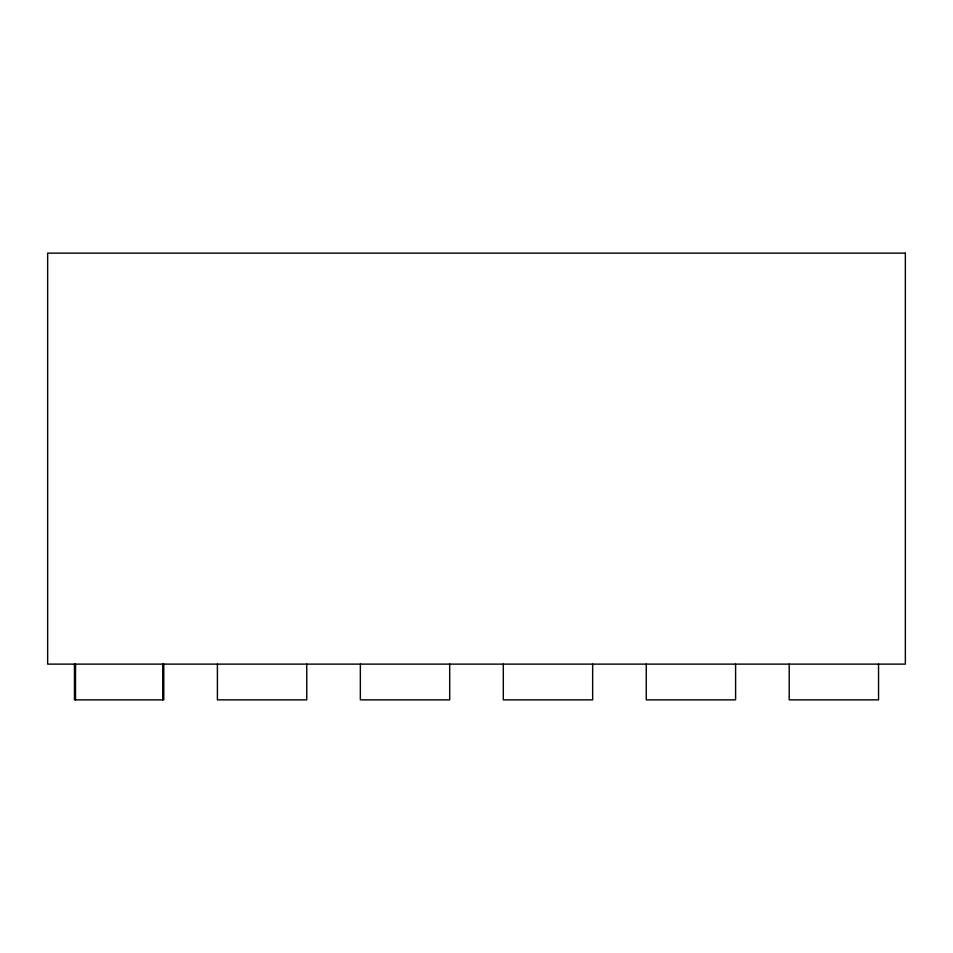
<?xml version="1.0" encoding="UTF-8"?>
<svg xmlns="http://www.w3.org/2000/svg" width="953" height="953" viewBox="0 0 953 953"><rect width="100%" height="100%" fill="white"/><g stroke="black" fill="none" stroke-linecap="round" stroke-linejoin="round"><path stroke-width="1.43" d="M878.547 664.122L878.547 699.859L789.203 699.859L789.203 664.122M735.597 664.122L735.597 699.859L646.253 699.859L646.253 664.122M592.647 664.122L592.647 699.859L503.303 699.859L503.303 664.122M449.697 664.122L449.697 699.859L360.353 699.859L360.353 664.122M306.747 664.122L306.747 699.859L217.403 699.859L217.403 664.122M163.797 664.122L163.797 699.859L74.453 699.859L74.453 664.122M162.725 664.122L162.725 699.859M75.525 664.122L75.525 699.859M905.35 253.141L47.65 253.141L47.65 664.122L905.35 664.122L905.35 253.141"/></g></svg>
